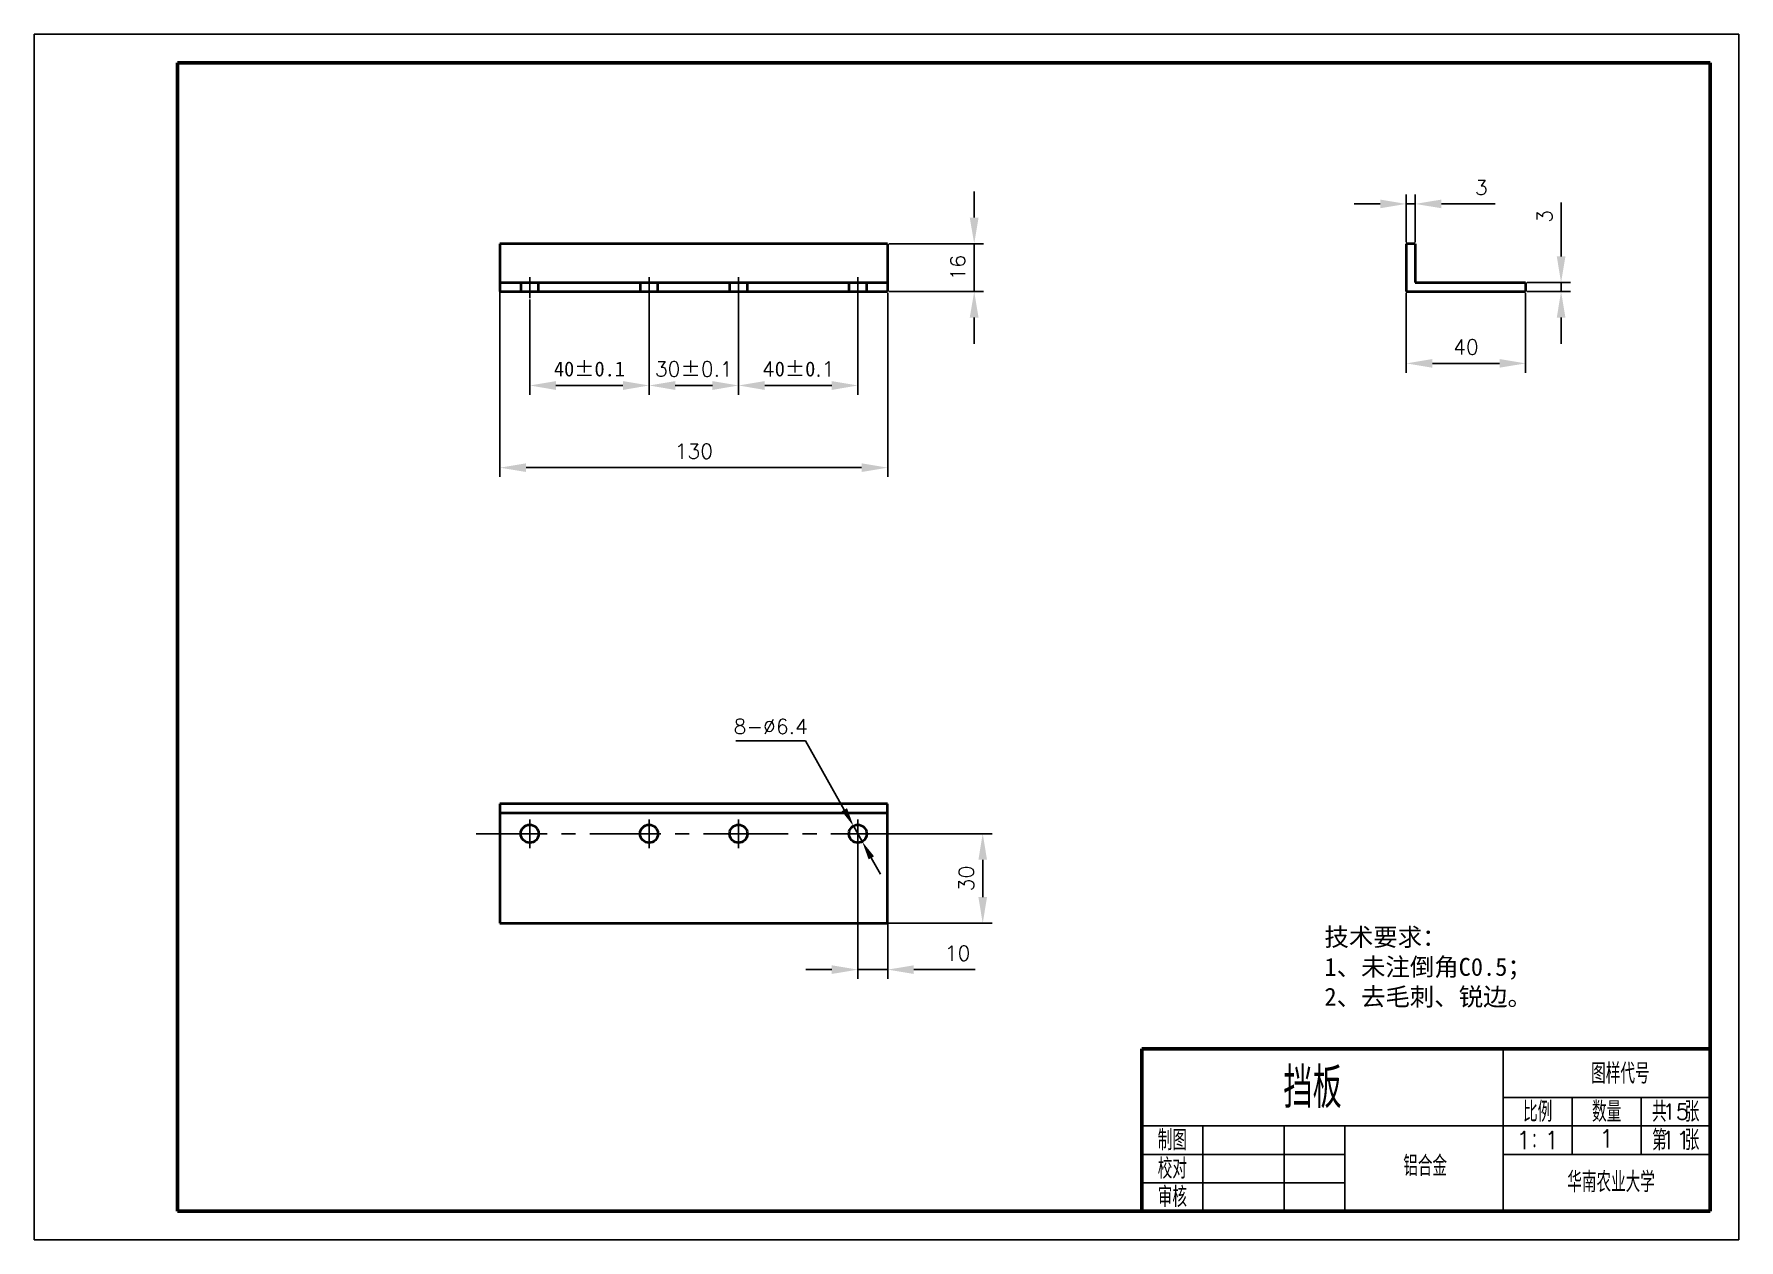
# Model space of a CAD drawing. Header units: millimetres. Extents: x -2654 to -2540, y 270 to 351.
import ezdxf
from ezdxf.enums import TextEntityAlignment as Align

# ---------------------------------------------------------------- set-up
doc = ezdxf.new("R2010")
doc.units = ezdxf.units.MM
doc.header["$LTSCALE"] = 0.3
doc.header["$PDMODE"] = 3
doc.linetypes.add('CENTER', pattern=[50.8, 31.75, -6.35, 6.35, -6.35])
doc.layers.get('Defpoints').update_dxf_attribs({"lineweight": 25})
for name, color, linetype, lineweight in [('中心线', 7, 'CENTER', 25), ('图框', 7, 'Continuous', 25), ('尺寸线', 7, 'Continuous', 25), ('粗实线', 7, 'Continuous', 35)]:
    doc.layers.add(name, color=color, linetype=linetype, lineweight=lineweight)
doc.styles.get("Standard").update_dxf_attribs({"font": '', "height": 1.23})
doc.styles.add('我的样式', font='txt.shx', dxfattribs={"bigfont": 'gbcbig.shx'})
doc.styles.get('Standard').set_extended_font_data('SimSun')
doc.dimstyles.new('标注样式', dxfattribs={"dimscale": 0.5, "dimtxt": 2, "dimasz": 3.5, "dimexe": 1.25, "dimexo": 0.2, "dimgap": 1.2, "dimtad": 1, "dimdec": 1, "dimlfac": 5, "dimdsep": 46, "dimtxsty": '我的样式', "dimcen": 2.5, "dimclrd": 256, "dimclre": 256, "dimclrt": 256, "dimadec": 0, "dimazin": 0, "dimtfac": 1, "dimtdec": 1, "dimtmove": 0, "dimatfit": 3, "dimfxl": 1, "dimarcsym": 0})

# ---------------------------------------------------------------- blocks, each defined once
blk = doc.blocks.new('*D74')
at = {"layer": 'Defpoints', "color": 0, "lineweight": 0, "transparency": 16777216}
for p in [(-2606.88, 333.37), (-2598.88, 333.37), (-2598.88, 327.41)]:
    blk.add_point(p, dxfattribs=at)
at = {"layer": '尺寸线', "lineweight": -2, "transparency": 16777216}
for p, q in [((-2606.88, 333.27), (-2606.88, 326.78)), ((-2598.88, 333.27), (-2598.88, 326.78)), ((-2605.13, 327.41), (-2600.63, 327.41))]:
    blk.add_line(p, q, dxfattribs=at)
at = {"layer": '尺寸线', "lineweight": 0, "transparency": 16777216}
for points in [[(-2605.13, 327.7), (-2605.13, 327.11), (-2606.88, 327.41)], [(-2600.63, 327.7), (-2600.63, 327.11), (-2598.88, 327.41)]]:
    blk.add_solid(points, dxfattribs=at)
at = {"layer": '尺寸线', "transparency": 16777216, "insert": (-2602.88, 328.51), "char_height": 1, "attachment_point": 5, "style": '我的样式'}
blk.add_mtext('4{\\Ftxt|c134;0%%P0}.1', dxfattribs=at)
blk = doc.blocks.new('*D79')
at = {"layer": 'Defpoints', "color": 0, "lineweight": 0, "transparency": 16777216}
for p in [(-2622.88, 333.81), (-2596.88, 333.71), (-2596.88, 321.9)]:
    blk.add_point(p, dxfattribs=at)
at = {"layer": '尺寸线', "lineweight": -2, "transparency": 16777216}
for p, q in [((-2622.88, 333.71), (-2622.88, 321.28)), ((-2596.88, 333.61), (-2596.88, 321.28)), ((-2621.13, 321.9), (-2598.63, 321.9))]:
    blk.add_line(p, q, dxfattribs=at)
at = {"layer": '尺寸线', "lineweight": 0, "transparency": 16777216}
for points in [[(-2621.13, 322.19), (-2621.13, 321.61), (-2622.88, 321.9)], [(-2598.63, 322.19), (-2598.63, 321.61), (-2596.88, 321.9)]]:
    blk.add_solid(points, dxfattribs=at)
at = {"layer": '尺寸线', "transparency": 16777216, "insert": (-2609.88, 323), "char_height": 1, "attachment_point": 5, "style": '我的样式'}
blk.add_mtext('130', dxfattribs=at)
blk = doc.blocks.new('*D80')
at = {"layer": 'Defpoints', "color": 0, "lineweight": 0, "transparency": 16777216}
for p in [(-2620.88, 333.27), (-2612.88, 333.27), (-2612.88, 327.41)]:
    blk.add_point(p, dxfattribs=at)
at = {"layer": '尺寸线', "lineweight": -2, "transparency": 16777216}
for p, q in [((-2620.88, 333.17), (-2620.88, 326.78)), ((-2612.88, 333.17), (-2612.88, 326.78)), ((-2619.13, 327.41), (-2614.63, 327.41))]:
    blk.add_line(p, q, dxfattribs=at)
at = {"layer": '尺寸线', "lineweight": 0, "transparency": 16777216}
for points in [[(-2619.13, 327.7), (-2619.13, 327.11), (-2620.88, 327.41)], [(-2614.63, 327.7), (-2614.63, 327.11), (-2612.88, 327.41)]]:
    blk.add_solid(points, dxfattribs=at)
at = {"layer": '尺寸线', "transparency": 16777216, "insert": (-2616.88, 328.51), "char_height": 1, "attachment_point": 5, "style": '我的样式'}
blk.add_mtext('{\\Ftxt|c134;40%%P0.1}', dxfattribs=at)
blk = doc.blocks.new('*D81')
at = {"layer": 'Defpoints', "color": 0, "lineweight": 0, "transparency": 16777216}
for p in [(-2596.88, 336.91), (-2596.88, 333.71), (-2591.08, 333.71)]:
    blk.add_point(p, dxfattribs=at)
at = {"layer": '尺寸线', "lineweight": -2, "transparency": 16777216}
for p, q in [((-2591.08, 338.66), (-2591.08, 340.41)), ((-2596.78, 336.91), (-2590.46, 336.91)), ((-2591.08, 336.91), (-2591.08, 333.71)), ((-2596.78, 333.71), (-2590.46, 333.71)), ((-2591.08, 331.96), (-2591.08, 330.21))]:
    blk.add_line(p, q, dxfattribs=at)
at = {"layer": '尺寸线', "lineweight": 0, "transparency": 16777216}
for points in [[(-2591.38, 338.66), (-2590.79, 338.66), (-2591.08, 336.91)], [(-2591.38, 331.96), (-2590.79, 331.96), (-2591.08, 333.71)]]:
    blk.add_solid(points, dxfattribs=at)
at = {"layer": '尺寸线', "transparency": 16777216, "insert": (-2592.18, 335.31), "char_height": 1, "attachment_point": 5, "rotation": 90, "style": '我的样式'}
blk.add_mtext('16', dxfattribs=at)
blk = doc.blocks.new('*D82')
at = {"layer": 'Defpoints', "color": 0, "lineweight": 0, "transparency": 16777216}
for p in [(-2562.11, 333.71), (-2554.11, 333.71), (-2562.11, 328.89)]:
    blk.add_point(p, dxfattribs=at)
at = {"layer": '尺寸线', "lineweight": -2, "transparency": 16777216}
for p, q in [((-2562.11, 333.61), (-2562.11, 328.26)), ((-2554.11, 333.61), (-2554.11, 328.26)), ((-2555.86, 328.89), (-2560.36, 328.89))]:
    blk.add_line(p, q, dxfattribs=at)
at = {"layer": '尺寸线', "lineweight": 0, "transparency": 16777216}
for points in [[(-2560.36, 329.18), (-2560.36, 328.6), (-2562.11, 328.89)], [(-2555.86, 329.18), (-2555.86, 328.6), (-2554.11, 328.89)]]:
    blk.add_solid(points, dxfattribs=at)
at = {"layer": '尺寸线', "transparency": 16777216, "insert": (-2558.11, 329.99), "char_height": 1, "attachment_point": 5, "style": '我的样式'}
blk.add_mtext('40', dxfattribs=at)
blk = doc.blocks.new('*D83')
at = {"layer": 'Defpoints', "color": 0, "lineweight": 0, "transparency": 16777216}
for p in [(-2598.88, 297.36), (-2596.88, 297.36), (-2596.88, 288.25)]:
    blk.add_point(p, dxfattribs=at)
at = {"layer": '尺寸线', "lineweight": -2, "transparency": 16777216}
for p, q in [((-2598.88, 297.26), (-2598.88, 287.63)), ((-2596.88, 297.26), (-2596.88, 287.63)), ((-2600.63, 288.25), (-2602.38, 288.25)), ((-2598.88, 288.25), (-2596.88, 288.25)), ((-2595.13, 288.25), (-2591.02, 288.25))]:
    blk.add_line(p, q, dxfattribs=at)
at = {"layer": '尺寸线', "lineweight": 0, "transparency": 16777216}
for points in [[(-2600.63, 288.54), (-2600.63, 287.96), (-2598.88, 288.25)], [(-2595.13, 288.54), (-2595.13, 287.96), (-2596.88, 288.25)]]:
    blk.add_solid(points, dxfattribs=at)
at = {"layer": '尺寸线', "transparency": 16777216, "insert": (-2592.2, 289.35), "char_height": 1, "attachment_point": 5, "style": '我的样式'}
blk.add_mtext('10', dxfattribs=at)
blk = doc.blocks.new('*D84')
at = {"layer": 'Defpoints', "color": 0, "lineweight": 0, "transparency": 16777216}
for p in [(-2598.88, 297.36), (-2598.88, 291.36), (-2590.51, 291.36)]:
    blk.add_point(p, dxfattribs=at)
at = {"layer": '尺寸线', "lineweight": -2, "transparency": 16777216}
for p, q in [((-2598.78, 297.36), (-2589.88, 297.36)), ((-2590.51, 295.61), (-2590.51, 293.11)), ((-2598.78, 291.36), (-2589.88, 291.36))]:
    blk.add_line(p, q, dxfattribs=at)
at = {"layer": '尺寸线', "lineweight": 0, "transparency": 16777216}
for points in [[(-2590.8, 295.61), (-2590.22, 295.61), (-2590.51, 297.36)], [(-2590.8, 293.11), (-2590.22, 293.11), (-2590.51, 291.36)]]:
    blk.add_solid(points, dxfattribs=at)
at = {"layer": '尺寸线', "transparency": 16777216, "insert": (-2591.61, 294.36), "char_height": 1, "attachment_point": 5, "rotation": 90, "style": '我的样式'}
blk.add_mtext('30', dxfattribs=at)
blk = doc.blocks.new('*D85')
at = {"layer": 'Defpoints', "color": 0, "lineweight": 0, "transparency": 16777216}
for p in [(-2554.11, 334.31), (-2551.73, 334.31), (-2554.11, 333.71)]:
    blk.add_point(p, dxfattribs=at)
at = {"layer": '尺寸线', "lineweight": -2, "transparency": 16777216}
for p, q in [((-2551.73, 336.06), (-2551.73, 339.67)), ((-2554.01, 334.31), (-2551.1, 334.31)), ((-2551.73, 333.71), (-2551.73, 334.31)), ((-2554.01, 333.71), (-2551.1, 333.71)), ((-2551.73, 331.96), (-2551.73, 330.21))]:
    blk.add_line(p, q, dxfattribs=at)
at = {"layer": '尺寸线', "lineweight": 0, "transparency": 16777216}
for points in [[(-2552.02, 336.06), (-2551.44, 336.06), (-2551.73, 334.31)], [(-2552.02, 331.96), (-2551.44, 331.96), (-2551.73, 333.71)]]:
    blk.add_solid(points, dxfattribs=at)
at = {"layer": '尺寸线', "transparency": 16777216, "insert": (-2552.83, 338.74), "char_height": 1, "attachment_point": 5, "rotation": 90, "style": '我的样式'}
blk.add_mtext('3', dxfattribs=at)
blk = doc.blocks.new('*D87')
at = {"layer": 'Defpoints', "color": 0, "lineweight": 0, "transparency": 16777216}
for p in [(-2561.51, 339.58), (-2562.11, 336.91), (-2561.51, 336.91)]:
    blk.add_point(p, dxfattribs=at)
at = {"layer": '尺寸线', "lineweight": -2, "transparency": 16777216}
for p, q in [((-2563.86, 339.58), (-2565.61, 339.58)), ((-2562.11, 337.01), (-2562.11, 340.21)), ((-2562.11, 339.58), (-2561.51, 339.58)), ((-2561.51, 337.01), (-2561.51, 340.21)), ((-2559.76, 339.58), (-2556.14, 339.58))]:
    blk.add_line(p, q, dxfattribs=at)
at = {"layer": '尺寸线', "lineweight": 0, "transparency": 16777216}
for points in [[(-2563.86, 339.87), (-2563.86, 339.29), (-2562.11, 339.58)], [(-2559.76, 339.87), (-2559.76, 339.29), (-2561.51, 339.58)]]:
    blk.add_solid(points, dxfattribs=at)
at = {"layer": '尺寸线', "transparency": 16777216, "insert": (-2557.08, 340.68), "char_height": 1, "attachment_point": 5, "style": '我的样式'}
blk.add_mtext('3', dxfattribs=at)
blk = doc.blocks.new('A4图框')
at = {"layer": '图框', "color": 0, "lineweight": -3}
for p, q in [((142.88, 0), (0, 0)), ((0, 0), (0, -101.04)), ((142.88, -101.04), (142.88, 0)), ((123.13, -98.63), (123.13, -85.03)), ((140.48, -98.63), (140.48, -85.03)), ((123.13, -89.11), (140.48, -89.11)), ((134.7, -89.11), (128.91, -89.11)), ((128.91, -89.11), (128.91, -93.87)), ((134.7, -93.87), (134.7, -89.11)), ((92.85, -91.49), (97.95, -91.49)), ((97.95, -91.49), (104.76, -91.49)), ((97.95, -93.87), (97.95, -91.49)), ((104.76, -93.87), (104.76, -91.49)), ((104.76, -91.49), (140.48, -91.49)), ((109.86, -91.49), (109.86, -98.63)), ((92.85, -93.87), (97.95, -93.87)), ((97.95, -98.63), (97.95, -93.87)), ((97.95, -93.87), (104.76, -93.87)), ((104.76, -98.63), (104.76, -93.87)), ((104.76, -93.87), (109.86, -93.87)), ((104.76, -93.87), (109.86, -93.87)), ((123.13, -93.87), (140.48, -93.87)), ((92.85, -96.25), (97.95, -96.25)), ((97.95, -96.25), (104.76, -96.25)), ((104.76, -96.25), (109.86, -96.25)), ((140.48, -98.63), (92.85, -98.63)), ((128.91, -98.63), (123.13, -98.63)), ((140.48, -98.63), (134.7, -98.63)), ((0, -101.04), (142.88, -101.04)), ((0, -101.04), (142.88, -101.04))]:
    blk.add_line(p, q, dxfattribs=at)
at = {"layer": '图框', "color": 0, "lineweight": 50}
for p, q in [((12.03, -2.42), (140.48, -2.42)), ((12.03, -98.63), (12.03, -2.42)), ((140.48, -98.63), (140.48, -2.42)), ((140.48, -85.03), (92.85, -85.03)), ((92.85, -85.03), (92.85, -96.25)), ((92.85, -98.63), (92.85, -96.25)), ((12.03, -98.63), (140.48, -98.63))]:
    blk.add_line(p, q, dxfattribs=at)
at = {"layer": '图框', "color": 0, "lineweight": -3, "char_height": 1.701, "attachment_point": 5, "style": '我的样式'}
for s, insert, width in [('比例', (126.02, -90.3), 5.7834), ('数量', (131.8, -90.3), 5.7834), ('共 张', (137.59, -90.3), 5.7834), ('{\\C0;制图}', (95.4, -92.68), 5.103), ('第 张', (137.59, -92.68), 5.7834), ('校对', (95.4, -95.06), 5.103), ('审核', (95.4, -97.44), 5.103)]:
    blk.add_mtext(s, dxfattribs=dict(at, insert=insert, width=width))
at = {"layer": '图框', "color": 0, "lineweight": -3, "style": '我的样式'}
for tag, height, p in [('机件名称', 3.4, (107.15, -89.99)), ('图样代号', 1.7, (132.95, -87.94)), ('(材料代号)', 1.7, (116.59, -95.69)), ('华南农业大学', 1.7, (132.17, -97.04))]:
    blk.add_attdef(tag, text='', height=height, dxfattribs=at).set_placement(p, align=Align.CENTER)
blk = doc.blocks.new('*D96')
at = {"layer": 'Defpoints', "color": 0, "lineweight": 0, "transparency": 16777216}
for p in [(-2612.88, 327.41), (-2606.88, 327.41), (-2606.88, 327.41)]:
    blk.add_point(p, dxfattribs=at)
at = {"layer": '中心线', "lineweight": -2, "transparency": 16777216}
for p, q in [((-2612.88, 327.51), (-2612.88, 328.03)), ((-2611.13, 327.41), (-2608.63, 327.41)), ((-2606.88, 327.51), (-2606.88, 328.03))]:
    blk.add_line(p, q, dxfattribs=at)
at = {"layer": '中心线', "lineweight": 0, "transparency": 16777216}
for points in [[(-2611.13, 327.7), (-2611.13, 327.11), (-2612.88, 327.41)], [(-2608.63, 327.7), (-2608.63, 327.11), (-2606.88, 327.41)]]:
    blk.add_solid(points, dxfattribs=at)
at = {"layer": '中心线', "lineweight": 0, "transparency": 16777216, "insert": (-2609.88, 328.51), "char_height": 1, "attachment_point": 5, "style": '我的样式'}
blk.add_mtext('30{\\Ftxt|c134;%%P}0.1', dxfattribs=at)

msp = doc.modelspace()

# ---------------------------------------------------------------- linework, layer by layer
at = {"layer": '中心线'}
for p, q in [((-2620.884, 333.272), (-2620.884, 334.665)), ((-2612.884, 333.272), (-2612.884, 334.665)), ((-2606.884, 333.272), (-2606.884, 334.665)), ((-2598.884, 333.272), (-2598.884, 334.665)), ((-2620.884, 298.322), (-2620.884, 296.394)), ((-2612.884, 298.322), (-2612.884, 296.394)), ((-2606.884, 298.322), (-2606.884, 296.394)), ((-2598.884, 298.322), (-2598.884, 296.394))]:
    msp.add_line(p, q, dxfattribs=at)
at = {"layer": '中心线', "ltscale": 0.5}
for p, q in [((-2624.473, 297.358), (-2608.308, 297.358)), ((-2608.308, 297.358), (-2594.334, 297.358))]:
    msp.add_line(p, q, dxfattribs=at)
at = {"layer": '尺寸线'}
for p, q in [((-2612.884, 333.272), (-2612.884, 326.78)), ((-2602.384, 303.594), (-2607.063, 303.594)), ((-2602.384, 303.594), (-2599.79, 298.971)), ((-2598.591, 296.835), (-2599.178, 297.881)), ((-2597.979, 295.744), (-2597.368, 294.654))]:
    msp.add_line(p, q, dxfattribs=at)
for points in [[(-2599.608, 299.073), (-2599.971, 298.869), (-2599.178, 297.881)], [(-2597.798, 295.846), (-2598.161, 295.642), (-2598.591, 296.835)]]:
    msp.add_solid(points, dxfattribs=at)
at = {"layer": '粗实线'}
for p, q in [((-2622.884, 336.906), (-2622.884, 334.306)), ((-2610.135, 336.906), (-2622.884, 336.906)), ((-2622.884, 336.706), (-2622.884, 333.706)), ((-2596.884, 336.906), (-2610.135, 336.906)), ((-2596.884, 336.906), (-2596.884, 334.306)), ((-2596.884, 336.706), (-2596.884, 333.706)), ((-2562.111, 336.906), (-2562.111, 333.706)), ((-2561.511, 336.906), (-2562.111, 336.906)), ((-2561.511, 336.906), (-2561.511, 334.306)), ((-2622.884, 334.306), (-2610.135, 334.306)), ((-2622.884, 334.306), (-2622.884, 333.706)), ((-2621.484, 334.306), (-2621.484, 333.706)), ((-2621.484, 334.306), (-2620.289, 334.306)), ((-2620.284, 333.706), (-2620.284, 334.306)), ((-2613.484, 334.306), (-2613.484, 333.706)), ((-2613.484, 334.306), (-2612.289, 334.306)), ((-2612.284, 333.706), (-2612.284, 334.306)), ((-2610.135, 334.306), (-2596.884, 334.306)), ((-2607.484, 334.306), (-2607.484, 333.706)), ((-2607.484, 334.306), (-2606.289, 334.306)), ((-2606.284, 333.706), (-2606.284, 334.306)), ((-2599.484, 334.306), (-2599.484, 333.706)), ((-2599.484, 334.306), (-2598.289, 334.306)), ((-2598.284, 333.706), (-2598.284, 334.306)), ((-2596.884, 334.306), (-2596.884, 333.706)), ((-2561.511, 334.306), (-2554.111, 334.306)), ((-2554.111, 334.306), (-2554.111, 333.706)), ((-2622.884, 333.706), (-2610.135, 333.706)), ((-2621.484, 333.706), (-2620.289, 333.706)), ((-2613.484, 333.706), (-2612.289, 333.706)), ((-2610.135, 333.706), (-2596.884, 333.706)), ((-2607.484, 333.706), (-2606.289, 333.706)), ((-2599.484, 333.706), (-2598.289, 333.706)), ((-2562.111, 333.706), (-2554.111, 333.706)), ((-2622.884, 299.358), (-2622.884, 291.358)), ((-2622.884, 299.358), (-2622.884, 298.758)), ((-2608.308, 299.358), (-2622.884, 299.358)), ((-2622.884, 298.758), (-2608.308, 298.758)), ((-2622.884, 298.758), (-2622.884, 291.358)), ((-2596.884, 299.358), (-2608.308, 299.358)), ((-2608.308, 298.758), (-2596.884, 298.758)), ((-2596.884, 291.358), (-2596.884, 299.358)), ((-2596.884, 298.758), (-2596.884, 299.358)), ((-2596.884, 291.358), (-2596.884, 298.758)), ((-2622.884, 291.358), (-2608.308, 291.358)), ((-2608.308, 291.358), (-2596.884, 291.358))]:
    msp.add_line(p, q, dxfattribs=at)
for centre in [(-2620.884, 297.358), (-2620.884, 297.358), (-2612.884, 297.358), (-2612.884, 297.358), (-2606.884, 297.358), (-2606.884, 297.358), (-2598.884, 297.358), (-2598.884, 297.358)]:
    msp.add_circle(centre, 0.6, dxfattribs=at)

# ---------------------------------------------------------------- block references
at = {"layer": '中心线', "xscale": 0.7999999999999545, "yscale": 0.7999999999999545, "zscale": 0.7999999999999545}
msp.add_blockref('A4图框', (-2654.115, 350.963), dxfattribs=at).add_auto_attribs({'(材料代号)': '铝合金', '华南农业大学': '华南农业大学', '图样代号': '图样代号', '机件名称': '挡板'})

# ---------------------------------------------------------------- texts
at = {"layer": '中心线', "insert": (-2567.597, 291.034), "char_height": 1.2, "width": 25.86487, "attachment_point": 1}
msp.add_mtext('技术要求：\\P1、未注倒角C0.5；\\P2、去毛刺、锐边。', dxfattribs=at)
at = {"layer": '中心线', "width": 4.62672, "attachment_point": 5, "style": '我的样式'}
for s, insert, char_height in [('15', (-2544.046, 278.724), 1.04), ('1：1', (-2553.299, 276.819), 1.2), ('1', (-2548.673, 276.925), 1.2), ('11', (-2544.046, 276.819), 1.2)]:
    msp.add_mtext(s, dxfattribs=dict(at, insert=insert, char_height=char_height))
at = {"layer": '尺寸线', "insert": (-2604.723, 304.55), "char_height": 1, "attachment_point": 5, "style": '我的样式'}
msp.add_mtext('8-%%C6.4', dxfattribs=at)

# ---------------------------------------------------------------- dimensions: what is measured, and where the dimension line sits
at = {"layer": '中心线', "lineweight": 0}
dim = msp.add_linear_dim(base=(-2606.884, 327.405), p1=(-2612.884, 327.405), p2=(-2606.884, 327.405), text='30{\\Ftxt|c134;%%P}0.1', dimstyle='标注样式', dxfattribs=at)
dim.commit()
dim.dimension.update_dxf_attribs({"geometry": '*D96', "text_midpoint": (-2609.884, 328.505)})
at = {"layer": '尺寸线'}
for base, p1, p2, picture, middle in [((-2561.511, 339.582), (-2562.111, 336.906), (-2561.511, 336.906), '*D87', (-2557.078, 340.682)), ((-2596.884, 321.902), (-2622.884, 333.806), (-2596.884, 333.706), '*D79', (-2609.884, 323.002)), ((-2562.111, 328.888), (-2554.111, 333.706), (-2562.111, 333.706), '*D82', (-2558.111, 329.988)), ((-2596.884, 288.251), (-2598.884, 297.358), (-2596.884, 297.358), '*D83', (-2592.201, 289.351))]:
    dim = msp.add_linear_dim(base=base, p1=p1, p2=p2, dimstyle='标注样式', dxfattribs=at)
    dim.commit()
    dim.dimension.update_dxf_attribs({"geometry": picture, "text_midpoint": middle})
for base, p1, p2, picture, middle in [((-2591.085, 333.706), (-2596.884, 336.906), (-2596.884, 333.706), '*D81', (-2592.185, 335.306)), ((-2551.728, 334.306), (-2554.111, 333.706), (-2554.111, 334.306), '*D85', (-2552.828, 338.739)), ((-2590.508, 291.358), (-2598.884, 297.358), (-2598.884, 291.358), '*D84', (-2591.608, 294.358))]:
    dim = msp.add_linear_dim(base=base, p1=p1, p2=p2, angle=90, dimstyle='标注样式', dxfattribs=at)
    dim.commit()
    dim.dimension.update_dxf_attribs({"geometry": picture, "text_midpoint": middle})
for base, p1, p2, text, picture, middle in [((-2612.884, 327.405), (-2620.884, 333.272), (-2612.884, 333.272), '{\\Ftxt|c134;40%%P0.1}', '*D80', (-2616.884, 327.405)), ((-2598.884, 327.405), (-2606.884, 333.372), (-2598.884, 333.372), '4{\\Ftxt|c134;0%%P0}.1', '*D74', (-2602.884, 327.405))]:
    dim = msp.add_linear_dim(base=base, p1=p1, p2=p2, text=text, dimstyle='标注样式', dxfattribs=at)
    dim.commit()
    dim.dimension.update_dxf_attribs({"geometry": picture, "text_midpoint": middle, "dimtype": 160})

doc.saveas('drawing.dxf')
